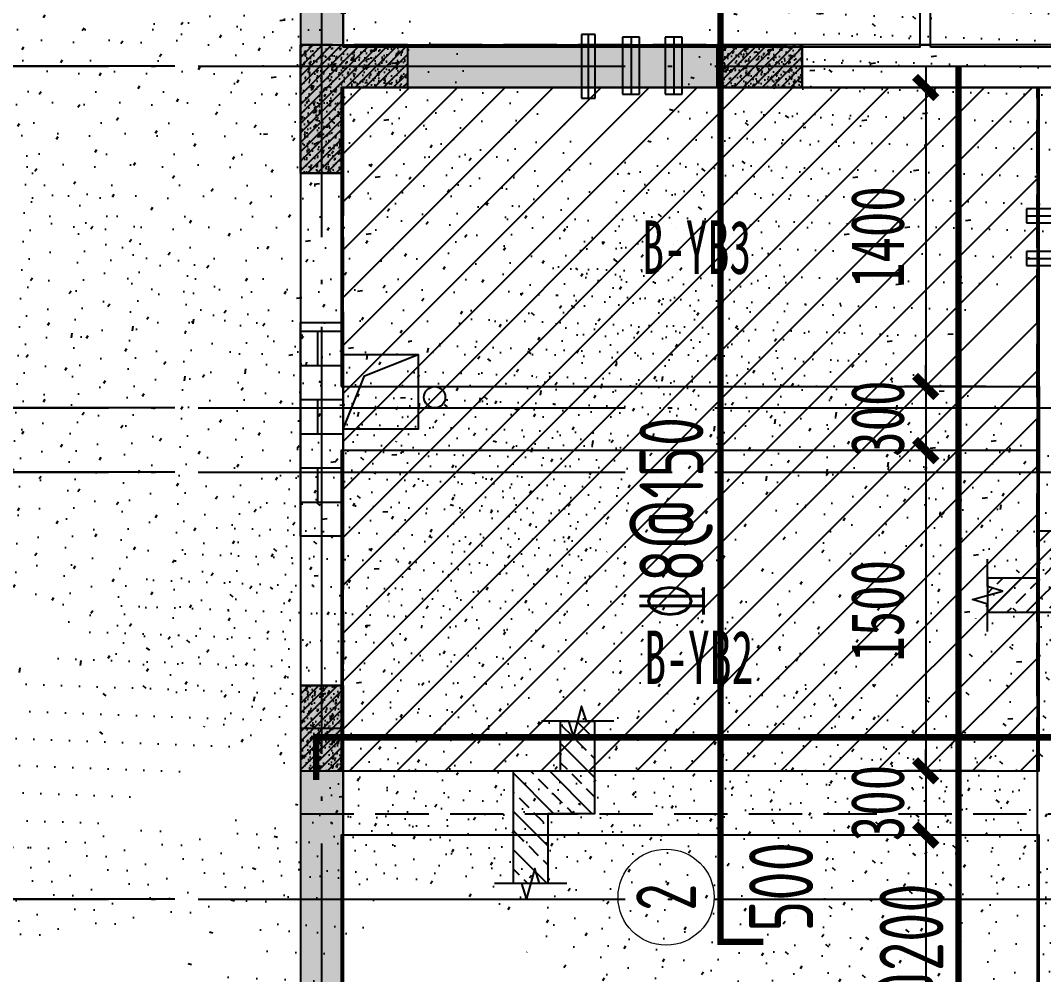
# Model space of a CAD drawing. Extents: x -3200779283 to -8106663, y 659664 to 1123462.
# Drawn here: x -8172113 to -8167320, y 687547 to 692015 of the extents above; entities that cross this region are included whole.
import ezdxf
from ezdxf.enums import TextEntityAlignment as Align

# ---------------------------------------------------------------- set-up
doc = ezdxf.new("R2010")
doc.units = 0
doc.header["$LTSCALE"] = 1000
doc.header["$MEASUREMENT"] = 0
for name, pattern in [('125-墙体$0$CENTER2', [1.125, 0.75, -0.125, 0.125, -0.125]), ('125-墙体$0$CONTINOUS', [0]), ('3#-轴线$0$DOTE', [2.4200000000000004, 2, -0.2, 0.02, -0.2]), ('3#4#5#$0$DASH', [0.35, 0.25, -0.1]), ('3#4#5#模板$0$DASH', [0.35, 0.25, -0.1]), ('DASH', [0.35, 0.25, -0.1])]:
    doc.linetypes.add(name, pattern=pattern)
doc.layers.get('Defpoints').update_dxf_attribs({"color": 30, "linetype": 'DASH'})
for name, color, linetype in [('125-墙体$0$DUCT-排烟中心线', 5, '125-墙体$0$CENTER2'), ('125-墙体$0$DUCT-排烟管', 2, 'Continuous'), ('125-墙体$0$DUCT-送风中心线', 5, '125-墙体$0$CENTER2'), ('125-墙体$0$DUCT-送风管', 4, 'Continuous'), ('125-墙体$0$HATCH', 254, 'Continuous'), ('125-墙体$0$S-SLAB-HOLE', 5, 'Continuous'), ('125-墙体$0$S-WALL', 40, 'Continuous'), ('125-墙体$0$S-WALL-BEAM', 120, 'Continuous'), ('125-墙体$0$S-WALL-COLU', 252, '125-墙体$0$CONTINOUS'), ('125-墙体$0$S-WALL-COLU-HATC', 16, 'Continuous'), ('125-墙体$0$S-WALL-HATC', 253, 'Continuous'), ('125-墙体$0$提结构条件', 7, 'Continuous'), ('3#-轴线$0$3#-轴号$0$A-ANNO-AXIS-CIRC', 3, 'Continuous'), ('3#-轴线$0$A-ANNO-DOTE', 10, '3#-轴线$0$DOTE'), ('3#4#5#$0$PC-SLAB', 6, '3#4#5#$0$DASH'), ('3#4#5#$0$S-ANNO-TEXT', 7, 'Continuous'), ('3#4#5#$0$S-DIMS-SLAB', 120, 'Continuous'), ('3#4#5#$0$S-PC-SLAB', 6, 'Continuous'), ('3#4#5#$0$S-WALL-HATC', 253, 'Continuous'), ('3#4#5#模板$0$S-SLAB-TEXT', 120, 'Continuous'), ('3#4#5#模板$0$南北楼-结构布置-地上 -新修改$0$S-ANNO-THIN', 3, 'Continuous'), ('3#4#5#模板$0$南北楼-结构布置-地上 -新修改$0$S-SLAB-HATC', 200, 'Continuous'), ('S-REIN', 1, 'Continuous'), ('S-REIN-TEXT', 7, 'Continuous')]:
    doc.layers.add(name, color=color, linetype=linetype)
doc.layers.add('提资不打印', color=2, linetype='Continuous', plot=False)
doc.layers.add('楼板正筋文字', color=7, linetype='Continuous', lineweight=18)
doc.styles.add('3#4#5#$0$外部参照 1$0$宋体', font='', dxfattribs={"width": 0.8})
doc.styles.add('3#4#5#$0$楷体', font='', dxfattribs={"width": 0.7})
doc.styles.add('FromPkpm', font='Pkpmeng', dxfattribs={"width": 0.7, "bigfont": 'Pkpmchn'})
doc.styles.get('3#4#5#$0$外部参照 1$0$宋体').set_extended_font_data('SimSun')
doc.styles.get('3#4#5#$0$楷体').set_extended_font_data('KaiTi_GB2312')
doc.dimstyles.new('3#4#5#$0$TSSD_100_100', dxfattribs={"dimtxt": 250, "dimasz": 100, "dimexe": 100, "dimexo": 250, "dimgap": 100, "dimtad": 1, "dimdec": 0, "dimzin": 0, "dimdsep": 46, "dimtxsty": '3#4#5#$0$楷体', "dimblk": '3#4#5#$0$_ArchTick', "dimcen": 0, "dimdle": 100, "dimclrt": 7, "dimadec": 0, "dimazin": 0, "dimtfac": 1, "dimtdec": 0, "dimtix": 1, "dimtmove": 2, "dimatfit": 3, "dimfxl": 1, "dimtolj": 1, "dimtzin": 0, "dimarcsym": 0})

# ---------------------------------------------------------------- blocks, each defined once
blk = doc.blocks.new('ban')
at = {"layer": 'S-REIN', "const_width": 30}
for points in [[(2067.076757833362, 3549.900634765625), (1867.076757833362, 3549.900634765625), (1867.077001973987, 8649.9052734375), (2067.077001973987, 8649.9052734375)], [(-27.27669447474182, 4307.4482421875), (-27.27669447474182, 4507.4482421875), (5300.0224609375, 4507.4482421875), (5300.0224609375, 4307.4482421875)]]:
    blk.add_lwpolyline(points, dxfattribs=at)
at = {"layer": 'S-REIN-TEXT', "lineweight": 18}
blk.add_circle((1612.076757833362, 3759.035886751022), 225, dxfattribs=at)
at = {"layer": '提资不打印', "color": 2, "const_width": 30}
blk.add_lwpolyline([(2981.597375735641, -317.6390719271731), (2981.597131595016, 7649.904296875)], dxfattribs=at)
at = {"layer": 'S-REIN-TEXT', "lineweight": 25, "style": 'FromPkpm', "width": 0.7}
blk.add_text('%%1328@150', height=300, rotation=450, dxfattribs=at).set_placement((1787.07663576398, 5055.761208900716))
blk.add_text('500', height=300, rotation=90, dxfattribs=at).set_placement((2000.772282102145, 3807.001972160535), align=Align.TOP_CENTER)
at = {"layer": 'S-REIN-TEXT', "lineweight": 18, "style": 'FromPkpm', "width": 0.7}
blk.add_text('2', height=280, rotation=450, dxfattribs=at).set_placement((1612.076757833362, 3759.035886751022), align=Align.MIDDLE_CENTER)
at = {"layer": '提资不打印', "lineweight": 25, "style": 'FromPkpm', "width": 0.7}
blk.add_text('%%1328@200', height=300, rotation=90, dxfattribs=at).set_placement((2911.357071460225, 2843.435228866758))
blk = doc.blocks.new('3#4#5#模板$0$A$C4139bdaf')
h = blk.add_hatch()
h.set_pattern_fill('ANSI31', color=251, scale=100)
h.set_pattern_definition([(45, (-7702.687107387464, -122599.998702767), (-112.2532015133644, 112.2532015133644), [])])
h.paths.add_polyline_path([(199.9989411755232, 400.0004981558304), (3449.998941175523, 400.0004981558304), (3449.998941175523, 3600.00049815583), (199.9989411755232, 3600.00049815583)])
at = {"layer": '3#4#5#模板$0$南北楼-结构布置-地上 -新修改$0$S-SLAB-HATC'}
h = blk.add_hatch(dxfattribs=at)
h.set_pattern_fill('ANSI33', color=256, scale=20, angle=-180)
h.set_pattern_definition([(225, (-97140.40961170068, 14531.61383133399), (89.8025612106915, -89.80256121069156), []), (225, (-97230.21221170062, 14531.61383133399), (89.8025612106915, -89.80256121069156), [63.5, -31.75])])
h.paths.add_polyline_path([(3217.171776204719, 1142.927912330138), (3649.998941176338, 1142.927912330837), (3649.99894117628, 1362.927912330837), (3977.171776204661, 1362.927912330895), (3977.171776204661, 1522.927912330895), (3649.998941175523, 1522.927912329731), (3449.998941175523, 1522.927912329789), (3449.998941175523, 1302.927912329789), (3217.171776204661, 1302.927912329789)])
h = blk.add_hatch(dxfattribs=at)
h.set_pattern_fill('ANSI33', color=256, scale=20, angle=-90.00000000000001)
h.set_pattern_definition([(315, (-10855.19494683706, -99104.50567386462), (89.80256121069155, 89.80256121069151), []), (315, (-10855.19494683706, -99194.30827386456), (89.80256121069155, 89.80256121069151), [63.5, -31.75])])
h.paths.add_polyline_path([(1377.354183764081, 632.8276631266344), (1377.354183763382, 200.0004981550155), (1157.354183763382, 200.0004981550737), (1157.354183763324, -127.1723368733074), (997.3541837633238, -127.1723368733074), (997.354183764488, 200.0004981558304), (997.3541837644298, 400.0004981558304), (1217.35418376443, 400.0004981558304), (1217.35418376443, 632.8276631266926)])
at = {"linetype": '3#4#5#模板$0$DASH'}
for points in [[(-0.001058824476785958, 200.0004981558304), (3649.998941175523, 200.0004981558304), (3649.998941175523, 3800.00049815583), (-0.001058824476785958, 3800.00049815583)], [(199.9989411755232, 400.0004981558304), (3449.998941175523, 400.0004981558304), (3449.998941175523, 3600.00049815583), (199.9989411755232, 3600.00049815583)]]:
    blk.add_lwpolyline(points, close=True, dxfattribs=at)
at = {"layer": '3#4#5#模板$0$南北楼-结构布置-地上 -新修改$0$S-ANNO-THIN'}
for points in [[(3217.171776204719, 1053.327912330336), (3217.171776204719, 1181.327912330045), (3146.771776204871, 1203.72791233001), (3287.571776204451, 1242.127912329859), (3217.171776204719, 1264.527912329882), (3217.171776204719, 1392.527912329591)], [(1466.954183763883, 632.8276631266344), (1338.954183764174, 632.8276631266344), (1316.554183764209, 703.2276631264831), (1278.15418376436, 562.4276631269022), (1255.754183764337, 632.8276631266344), (1127.754183764628, 632.8276631266344)], [(1246.954183763301, -127.1723368736566), (1118.954183763301, -127.1723368732492), (1096.554183763568, -56.77233687316766), (1058.154183763138, -197.5723368730396), (1035.754183763289, -127.1723368728999), (907.7541837632889, -127.1723368724925)]]:
    blk.add_lwpolyline(points, dxfattribs=at)
at = {"layer": '3#4#5#模板$0$南北楼-结构布置-地上 -新修改$0$S-SLAB-HATC'}
for points in [[(3217.171776204719, 1142.927912330138), (3649.998941176338, 1142.927912330837), (3649.99894117628, 1362.927912330837), (3977.171776204661, 1362.927912330895), (3977.171776204661, 1522.927912330895), (3649.998941175523, 1522.927912329731), (3449.998941175523, 1522.927912329789), (3449.998941175523, 1302.927912329789), (3217.171776204661, 1302.927912329789)], [(1377.354183764081, 632.8276631266344), (1377.354183763382, 200.0004981550155), (1157.354183763382, 200.0004981550737), (1157.354183763324, -127.1723368733074), (997.3541837633238, -127.1723368733074), (997.354183764488, 200.0004981558304), (997.3541837644298, 400.0004981558304), (1217.35418376443, 400.0004981558304), (1217.35418376443, 632.8276631266926)]]:
    blk.add_lwpolyline(points, close=True, dxfattribs=at)
blk = doc.blocks.new('3#4#5#$0$ban111')
at = {"layer": '3#4#5#$0$S-WALL-HATC', "ltscale": 100}
h = blk.add_hatch(dxfattribs=at)
h.set_pattern_fill('AR-CONC', color=256, scale=25, angle=-360.0000000000001, style=0)
h.set_pattern_definition([(49.99999999999994, (-2021084971.688381, 37341211722.80309), (179.3150456501884, -15.68803374564894), [18.75, -206.25]), (355, (-2021084971.688381, 37341211722.80309), (-34.68783340324983, 188.048033425003), [15, -165]), (100.4513999999999, (-2021084956.745461, 37341211721.49575), (144.6273454285055, 172.3598855152383), [15.93504749999993, -175.2855279999988]), (46.18419999999992, (-2021084971.688381, 37341211772.80309), (266.8102621564111, -41.37975358225476), [28.125, -309.3749999999999]), (96.63559999999993, (-2021084949.454195, 37341211769.35476), (233.6656763871761, 243.5294677251102), [23.90257199999984, -262.9282499999974]), (351.1841999999999, (-2021084971.688381, 37341211772.80309), (233.665486283407, 243.5296502313309), [22.49999999999984, -247.4999999999987]), (20.99999999999995, (-2021084946.688381, 37341211760.30309), (149.2267630296153, -100.6547226663348), [18.75, -206.25]), (326, (-2021084946.688381, 37341211760.30309), (60.8288329803956, 181.2875112617132), [15, -165]), (71.45139999999999, (-2021084934.252823, 37341211751.91518), (210.0556571453726, 80.63262417748791), [15.9350475, -175.285528]), (37.49999999999994, (-2021084971.688381, 37341211722.80309), (3.039963829322741, 83.22346345782788), [0, -162.9999999999988, 0, -167.4999999999988, 0, -165.6249999999988]), (7.499999999999932, (-2021084971.688381, 37341211722.80309), (65.76738436053724, 98.60292797059), [0, -95.5, 0, -159.25, 0, -63.125]), (327.4999999999999, (-2021085027.438381, 37341211722.80309), (133.4556090431022, -5.638717933595058), [0, -62.49999999999999, 0, -195, 0, -258.7499999999999]), (317.4999999999999, (-2021085052.438381, 37341211722.80309), (145.7965423355966, 25.0262455830793), [0, -81.25, 0, -129.5, 0, -183.75])])
h.paths.add_polyline_path([(-229032.0009487905, 409975.0000811631), (-228982.0009030856, 409975.0000750691), (-228982.0009944952, 412974.9999572062), (-229032.0010402, 412974.9999633002)])
h = blk.add_hatch(dxfattribs=at)
h.set_pattern_fill('AR-CONC', color=256, scale=25, angle=-270.0000000000001, style=0)
h.set_pattern_definition([(139.9999999999999, (-37341041949.50107, -2020433459.266459), (15.6880337456489, 179.3150456501884), [18.75, -206.25]), (84.99999999999994, (-37341041949.50107, -2020433459.266459), (-188.048033425003, -34.68783340324987), [15, -165]), (190.4513999999999, (-37341041948.19373, -2020433444.323539), (-172.3598855152383, 144.6273454285055), [15.93504749999984, -175.2855279999974]), (136.1841999999999, (-37341041999.50107, -2020433459.266459), (41.37975358225471, 266.8102621564111), [28.125, -309.375]), (186.6356, (-37341041996.05274, -2020433437.032273), (-243.5294677251103, 233.665676387176), [23.902572, -262.92825]), (81.18419999999995, (-37341041999.50107, -2020433459.266459), (-243.529650231331, 233.665486283407), [22.5, -247.5]), (111, (-37341041987.00107, -2020433434.266459), (100.6547226663348, 149.2267630296154), [18.75, -206.25]), (55.99999999999998, (-37341041987.00107, -2020433434.266459), (-181.2875112617132, 60.82883298039556), [15, -165]), (161.4514, (-37341041978.61317, -2020433421.830901), (-80.63262417748795, 210.0556571453725), [15.9350475, -175.285528]), (127.5, (-37341041949.50107, -2020433459.266459), (-83.22346345782788, 3.039963829322726), [0, -162.9999999999974, 0, -167.4999999999974, 0, -165.6249999999974]), (97.49999999999993, (-37341041949.50107, -2020433459.266459), (-98.60292797059002, 65.76738436053722), [0, -95.5, 0, -159.25, 0, -63.125]), (57.49999999999993, (-37341041949.50107, -2020433515.016459), (5.638717933595033, 133.4556090431022), [0, -62.5, 0, -195, 0, -258.75]), (47.49999999999995, (-37341041949.50107, -2020433540.016459), (-25.02624558307933, 145.7965423355966), [0, -81.25, 0, -129.5, 0, -183.75])])
h.paths.add_polyline_path([(-231732.0007770516, 408074.9993999199), (-231732.0007770516, 408374.9993999199), (-228482.0009142609, 408374.99939992), (-228482.0009142608, 408074.99939992)])
h = blk.add_hatch(dxfattribs=at)
h.set_pattern_fill('AR-CONC', color=256, scale=25, angle=-270.0000000000001, style=0)
h.set_pattern_definition([(139.9999999999999, (-37341041949.50085, -2020435259.266088), (15.6880337456489, 179.3150456501884), [18.75, -206.25]), (84.99999999999994, (-37341041949.50085, -2020435259.266088), (-188.048033425003, -34.68783340324987), [15, -165]), (190.4513999999999, (-37341041948.19351, -2020435244.323169), (-172.3598855152383, 144.6273454285055), [15.93504749999985, -175.2855279999976]), (136.1841999999999, (-37341041999.50085, -2020435259.266088), (41.37975358225471, 266.8102621564111), [28.125, -309.375]), (186.6356, (-37341041996.05252, -2020435237.031902), (-243.5294677251103, 233.665676387176), [23.902572, -262.92825]), (81.18419999999995, (-37341041999.50085, -2020435259.266088), (-243.529650231331, 233.665486283407), [22.5, -247.5]), (111, (-37341041987.00085, -2020435234.266088), (100.6547226663348, 149.2267630296154), [18.75, -206.25]), (55.99999999999998, (-37341041987.00085, -2020435234.266088), (-181.2875112617132, 60.82883298039556), [15, -165]), (161.4514, (-37341041978.61295, -2020435221.83053), (-80.63262417748795, 210.0556571453725), [15.9350475, -175.285528]), (127.5, (-37341041949.50085, -2020435259.266088), (-83.22346345782788, 3.039963829322726), [0, -162.9999999999976, 0, -167.4999999999976, 0, -165.6249999999976]), (97.49999999999993, (-37341041949.50085, -2020435259.266088), (-98.60292797059002, 65.76738436053722), [0, -95.5, 0, -159.25, 0, -63.125]), (57.49999999999993, (-37341041949.50085, -2020435315.016088), (5.638717933595033, 133.4556090431022), [0, -62.5, 0, -195, 0, -258.75]), (47.49999999999995, (-37341041949.50085, -2020435340.016088), (-25.02624558307933, 145.7965423355966), [0, -81.25, 0, -129.5, 0, -183.75])])
h.paths.add_polyline_path([(-231732.0009944941, 406274.999770995), (-231732.0009944941, 406574.999770995), (-228482.0011317034, 406574.999770995), (-228482.0011317034, 406274.999770995)])
at = {"layer": '3#4#5#$0$S-PC-SLAB'}
for points in [[(-231732.0009944952, 409964.9999670067), (-231732.0009944952, 412984.9999670067), (-229032.0009944952, 412984.9999670067), (-229032.0009944952, 409964.9999670067)], [(-228982.0009347743, 409965.0000553694), (-228982.0009347743, 412985.0000553694), (-225982.0009347743, 412985.0000553694), (-225982.0009347743, 409965.0000553694)], [(-231742.0009944941, 406574.999770995), (-228472.0009944952, 406574.999770995), (-228472.0007770527, 408074.99939992), (-231742.0007770516, 408074.9993999199)], [(-231742.0009944941, 402074.999770995), (-228472.0009944952, 402074.999770995), (-228472.0009944952, 406274.999770995), (-231742.0009944941, 406274.999770995)]]:
    blk.add_lwpolyline(points, close=True, dxfattribs=at)
blk.add_lwpolyline([(-231742.0009944941, 408375.0000233312), (-228481.762625733, 408374.9990105955), (-228471.762625733, 408374.9990105955), (-228471.7626257332, 407975.9280014599), (-228471.7626257332, 407975.9274881768), (-228471.7626257332, 409775.0000233313), (-231742.0009944942, 409775.0000233312), (-231742.0009944941, 408375.0000233312)], dxfattribs=at)
at = {"layer": '3#4#5#$0$S-WALL-HATC', "ltscale": 100}
for points in [[(-229032.0009487905, 409975.0000811631), (-228982.0009030856, 409975.0000750691), (-228982.0009944952, 412974.9999572062), (-229032.0010402, 412974.9999633002)], [(-231732.0007770516, 408074.9993999199), (-231732.0007770516, 408374.9993999199), (-228482.0009142609, 408374.99939992), (-228482.0009142608, 408074.99939992)], [(-231732.0009944941, 406274.999770995), (-231732.0009944941, 406574.999770995), (-228482.0011317034, 406574.999770995), (-228482.0011317034, 406274.999770995)]]:
    blk.add_lwpolyline(points, close=True, dxfattribs=at)
blk = doc.blocks.new('3#4#5#$0$_ArchTick')
at = {"color": 0, "linetype": 'ByBlock', "const_width": 0.4}
blk.add_lwpolyline([(-0.5, -0.5), (0.5, 0.5)], dxfattribs=at)
blk = doc.blocks.new('*D837')
at = {"layer": '3#4#5#$0$S-DIMS-SLAB', "color": 0, "lineweight": -2, "transparency": 16777216}
for p, q in [((149824.8627254362, 162475.1427498466), (149824.8627254362, 160875.1421264352)), ((150107.0400452778, 162375.1427498466), (149724.8627254362, 162375.1427498466)), ((150107.0400452778, 160975.1421264352), (149724.8627254362, 160975.1421264352))]:
    blk.add_line(p, q, dxfattribs=at)
at = {"layer": 'Defpoints', "color": 0, "transparency": 16777216}
for p in [(150357.0400452778, 162375.1427498466), (149824.8627254362, 160975.1421264352), (150357.0400452778, 160975.1421264352)]:
    blk.add_point(p, dxfattribs=at)
at = {"layer": '3#4#5#$0$S-DIMS-SLAB', "color": 0, "lineweight": -2, "transparency": 16777216, "xscale": 100, "yscale": 100, "zscale": 100}
for p, rotation in [((149824.8627254362, 162375.1427498466), 90), ((149824.8627254362, 160975.1421264352), 270)]:
    blk.add_blockref('3#4#5#$0$_ArchTick', p, dxfattribs=dict(at, rotation=rotation))
at = {"layer": '3#4#5#$0$S-DIMS-SLAB', "color": 7, "transparency": 16777216, "insert": (149599.8627254362, 161675.1424381409), "char_height": 250, "attachment_point": 5, "rotation": 90, "style": '3#4#5#$0$楷体'}
blk.add_mtext('\\A1;1400', dxfattribs=at)
blk = doc.blocks.new('*D838')
at = {"layer": '3#4#5#$0$S-DIMS-SLAB', "color": 0, "lineweight": -2, "transparency": 16777216}
for p, q in [((149824.8627254366, 160975.1421264352), (149824.8627254366, 161075.1421264352)), ((150107.0400452778, 160975.1421264352), (149724.8627254366, 160975.1421264352)), ((149824.8627254366, 160975.1421264352), (149824.8627254366, 160675.1424566205)), ((150107.0400452778, 160675.1424566205), (149724.8627254366, 160675.1424566205)), ((149824.8627254366, 160675.1424566205), (149824.8627254366, 160575.1424566205))]:
    blk.add_line(p, q, dxfattribs=at)
at = {"layer": 'Defpoints', "color": 0, "transparency": 16777216}
for p in [(150357.0400452778, 160975.1421264352), (149824.8627254366, 160675.1424566205), (150357.0400452778, 160675.1424566205)]:
    blk.add_point(p, dxfattribs=at)
at = {"layer": '3#4#5#$0$S-DIMS-SLAB', "color": 0, "lineweight": -2, "transparency": 16777216, "xscale": 100, "yscale": 100, "zscale": 100}
for p, rotation in [((149824.8627254366, 160975.1421264352), 270), ((149824.8627254366, 160675.1424566205), 90)]:
    blk.add_blockref('3#4#5#$0$_ArchTick', p, dxfattribs=dict(at, rotation=rotation))
at = {"layer": '3#4#5#$0$S-DIMS-SLAB', "color": 7, "transparency": 16777216, "insert": (149599.8627254366, 160825.1422915278), "char_height": 250, "attachment_point": 5, "rotation": 90, "style": '3#4#5#$0$楷体'}
blk.add_mtext('\\A1;300', dxfattribs=at)
blk = doc.blocks.new('*D839')
at = {"layer": '3#4#5#$0$S-DIMS-SLAB', "color": 0, "lineweight": -2, "transparency": 16777216}
for p, q in [((149824.8627254371, 160775.1424566205), (149824.8627254371, 159075.1428276955)), ((150107.0400452778, 160675.1424566205), (149724.8627254371, 160675.1424566205)), ((150107.0400452778, 159175.1428276955), (149724.8627254371, 159175.1428276955))]:
    blk.add_line(p, q, dxfattribs=at)
at = {"layer": 'Defpoints', "color": 0, "transparency": 16777216}
for p in [(150357.0400452778, 160675.1424566205), (149824.8627254371, 159175.1428276955), (150357.0400452778, 159175.1428276955)]:
    blk.add_point(p, dxfattribs=at)
at = {"layer": '3#4#5#$0$S-DIMS-SLAB', "color": 0, "lineweight": -2, "transparency": 16777216, "xscale": 100, "yscale": 100, "zscale": 100}
for p, rotation in [((149824.8627254371, 160675.1424566205), 90), ((149824.8627254371, 159175.1428276955), 270)]:
    blk.add_blockref('3#4#5#$0$_ArchTick', p, dxfattribs=dict(at, rotation=rotation))
at = {"layer": '3#4#5#$0$S-DIMS-SLAB', "color": 7, "transparency": 16777216, "insert": (149599.8627254371, 159925.1426421579), "char_height": 250, "attachment_point": 5, "rotation": 90, "style": '3#4#5#$0$楷体'}
blk.add_mtext('\\A1;1500', dxfattribs=at)
blk = doc.blocks.new('*D840')
at = {"layer": '3#4#5#$0$S-DIMS-SLAB', "color": 0, "lineweight": -2, "transparency": 16777216}
for p, q in [((149824.8627254376, 159175.1428276955), (149824.8627254376, 159275.1428276955)), ((150107.0400452778, 159175.1428276955), (149724.8627254376, 159175.1428276955)), ((149824.8627254376, 159175.1428276955), (149824.8627254376, 158875.1428276955)), ((150107.0400452777, 158875.1428276955), (149724.8627254376, 158875.1428276955)), ((149824.8627254376, 158875.1428276955), (149824.8627254376, 158775.1428276955))]:
    blk.add_line(p, q, dxfattribs=at)
at = {"layer": 'Defpoints', "color": 0, "transparency": 16777216}
for p in [(150357.0400452778, 159175.1428276955), (149824.8627254376, 158875.1428276955), (150357.0400452777, 158875.1428276955)]:
    blk.add_point(p, dxfattribs=at)
at = {"layer": '3#4#5#$0$S-DIMS-SLAB', "color": 0, "lineweight": -2, "transparency": 16777216, "xscale": 100, "yscale": 100, "zscale": 100}
for p, rotation in [((149824.8627254376, 159175.1428276955), 270), ((149824.8627254376, 158875.1428276955), 90)]:
    blk.add_blockref('3#4#5#$0$_ArchTick', p, dxfattribs=dict(at, rotation=rotation))
at = {"layer": '3#4#5#$0$S-DIMS-SLAB', "color": 7, "transparency": 16777216, "insert": (149599.8627254376, 159025.1428276954), "char_height": 250, "attachment_point": 5, "rotation": 90, "style": '3#4#5#$0$楷体'}
blk.add_mtext('\\A1;300', dxfattribs=at)
blk = doc.blocks.new('*D841')
at = {"layer": '3#4#5#$0$S-DIMS-SLAB', "color": 0, "lineweight": -2, "transparency": 16777216}
for p, q in [((149824.8627254379, 158975.1428276955), (149824.8627254379, 154575.1424975104)), ((150107.0400452777, 158875.1428276955), (149724.8627254379, 158875.1428276955)), ((150107.0400452778, 154675.1424975104), (149724.8627254379, 154675.1424975104))]:
    blk.add_line(p, q, dxfattribs=at)
at = {"layer": 'Defpoints', "color": 0, "transparency": 16777216}
for p in [(150357.0400452777, 158875.1428276955), (149824.8627254379, 154675.1424975104), (150357.0400452778, 154675.1424975104)]:
    blk.add_point(p, dxfattribs=at)
at = {"layer": '3#4#5#$0$S-DIMS-SLAB', "color": 0, "lineweight": -2, "transparency": 16777216, "xscale": 100, "yscale": 100, "zscale": 100}
for p, rotation in [((149824.8627254379, 158875.1428276955), 90), ((149824.8627254379, 154675.1424975104), 270)]:
    blk.add_blockref('3#4#5#$0$_ArchTick', p, dxfattribs=dict(at, rotation=rotation))
at = {"layer": '3#4#5#$0$S-DIMS-SLAB', "color": 7, "transparency": 16777216, "insert": (149599.8627254379, 156775.1426626029), "char_height": 250, "attachment_point": 5, "rotation": 90, "style": '3#4#5#$0$楷体'}
blk.add_mtext('\\A1;4200', dxfattribs=at)
blk = doc.blocks.new('125-墙体$0$she')
at = {"layer": '125-墙体$0$DUCT-排烟中心线'}
for p, q in [((1247.683420373389, -3050.689154202279), (1247.683420373374, -3349.31108146171)), ((3300.689267166526, -3900.000693814996), (3599.311194425958, -3900.000693814989)), ((3300.689036370226, -4100.000543797403), (3599.310963629658, -4100.000543797396))]:
    blk.add_line(p, q, dxfattribs=at)
at = {"layer": '125-墙体$0$DUCT-排烟管'}
for p, q in [((1215.183420373389, -3050.689154202279), (1215.183420373374, -3349.31108146171)), ((1280.183420373389, -3050.689154202279), (1215.183420373389, -3050.689154202279)), ((1280.183420373374, -3349.31108146171), (1280.183420373389, -3050.689154202279)), ((1215.183420373374, -3349.31108146171), (1280.183420373374, -3349.31108146171)), ((3599.311194425958, -3867.500693814989), (3300.689267166526, -3867.500693814996)), ((3300.689267166526, -3867.500693814996), (3300.689267166526, -3932.500693814996)), ((3300.689267166526, -3932.500693814996), (3599.311194425958, -3932.500693814989)), ((3599.310963629658, -4067.500543797396), (3300.689036370226, -4067.500543797403)), ((3300.689036370226, -4067.500543797403), (3300.689036370226, -4132.500543797403)), ((3300.689036370226, -4132.500543797403), (3599.310963629658, -4132.500543797396))]:
    blk.add_line(p, q, dxfattribs=at)
at = {"layer": '125-墙体$0$DUCT-送风中心线'}
for p, q in [((1447.683420373389, -3063.74848623795), (1447.683420373389, -3330.97650390194)), ((1647.683420373389, -3063.74848623795), (1647.683420373389, -3330.97650390194))]:
    blk.add_line(p, q, dxfattribs=at)
at = {"layer": '125-墙体$0$DUCT-送风管'}
for p, q in [((1407.683420373389, -3063.74848623795), (1407.683420373389, -3330.97650390194)), ((1487.683420373389, -3063.74848623795), (1407.683420373389, -3063.74848623795)), ((1487.683420373389, -3330.97650390194), (1487.683420373389, -3063.74848623795)), ((1407.683420373389, -3330.97650390194), (1487.683420373389, -3330.97650390194))]:
    blk.add_line(p, q, dxfattribs=at)
at = {"layer": '125-墙体$0$提结构条件', "color": 3}
for p, q in [((1607.683420373389, -3063.74848623795), (1607.683420373389, -3330.97650390194)), ((1687.683420373389, -3063.74848623795), (1607.683420373389, -3063.74848623795)), ((1687.683420373389, -3330.97650390194), (1687.683420373389, -3063.74848623795)), ((1607.683420373389, -3330.97650390194), (1687.683420373389, -3330.97650390194))]:
    blk.add_line(p, q, dxfattribs=at)
blk = doc.blocks.new('125-墙体')
at = {"layer": '125-墙体$0$HATCH'}
h = blk.add_hatch(dxfattribs=at)
h.set_pattern_fill('BRICK1', color=256, scale=20, style=0)
h.set_pattern_definition([(0, (0, 0), (0, 160), []), (90, (0, 0), (-160, 160), [160, -160])])
h.paths.add_polyline_path([(99.98422405263409, -5400), (-100.0001143401884, -5400), (-100.0001143401884, -4400), (99.98422405263409, -4400)])
at = {"layer": '125-墙体$0$S-WALL-COLU-HATC'}
h = blk.add_hatch(dxfattribs=at)
h.set_pattern_fill('AR-CONC', color=256, scale=10)
h.set_pattern_definition([(49.99999999999999, (15637.05247968878, -243795.612466133), (71.72601826007535, -6.275213498259511), [7.5, -82.5]), (355, (15637.05247968878, -243795.612466133), (-13.8751333613, 75.21921337000119), [6, -66]), (100.4514, (15643.02964768877, -243796.135400133), (57.85093817140216, 68.94395420609536), [6.374018999999988, -70.1142111999998]), (46.18420000000002, (15637.05247968878, -243775.612466133), (106.7241048625644, -16.55190143290181), [11.24999999999994, -123.7499999999995]), (96.6356, (15645.94615418877, -243776.991796833), (93.46627055487033, 97.41178709004417), [9.561028799999999, -105.1713]), (351.1842, (15637.05247968878, -243775.612466133), (93.46619451336272, 97.41186009253246), [9, -99]), (21, (15647.05247968878, -243780.612466133), (59.69070521184616, -40.26188906653388), [7.5, -82.5]), (326.0000000000001, (15647.05247968878, -243780.612466133), (24.33153319215817, 72.5150045046853), [6, -66]), (71.4514, (15652.02670298878, -243783.967626733), (84.02226285814899, 32.25304967099524), [6.374019000000001, -70.1142112]), (37.50000000000001, (15637.05247968878, -243795.612466133), (1.215985531729067, 33.28938538313115), [0, -65.19999999999999, 0, -67, 0, -66.25]), (7.499999999999999, (15637.05247968878, -243795.612466133), (26.30695374421486, 39.44117118823603), [0, -38.2, 0, -63.7, 0, -25.25]), (327.5, (15614.75247968877, -243795.612466133), (53.3822436172409, -2.255487173437976), [0, -25, 0, -78, 0, -103.5]), (317.5, (15604.75247968877, -243795.612466133), (58.31861693423862, 10.01049823323177), [0, -32.5, 0, -51.8, 0, -73.5])])
h.paths.add_polyline_path([(100, -3300), (99.98422405263409, -3700), (-100.0157759473659, -3700), (-100, -3100), (399.9999080896377, -3100.000000539585), (399.9999080896377, -3300.000000539352)])
h = blk.add_hatch(dxfattribs=at)
h.set_pattern_fill('ANSI31', color=256, scale=250, style=0)
h.set_pattern_definition([(45, (15637.05247968878, -243795.612466133), (-22.09708691207961, 22.09708691207961), [])])
h.paths.add_polyline_path([(100, -3300), (99.98422405263409, -3700), (-100.0157759473659, -3700), (-100, -3100), (399.9999080896377, -3100.000000539585), (399.9999080896377, -3300.000000539352)])
h = blk.add_hatch(dxfattribs=at)
h.set_pattern_fill('AR-CONC', color=256, scale=10)
h.set_pattern_definition([(49.99999999999999, (11340.72825505283, -244207.8152530455), (71.72601826007535, -6.275213498259511), [7.5, -82.5]), (355, (11340.72825505283, -244207.8152530455), (-13.8751333613, 75.21921337000119), [6, -66]), (100.4514, (11346.70542305283, -244208.3381870455), (57.85093817140216, 68.94395420609536), [6.374018999999987, -70.11421119999979]), (46.18420000000002, (11340.72825505283, -244187.8152530455), (106.7241048625644, -16.55190143290181), [11.24999999999993, -123.7499999999995]), (96.6356, (11349.62192955283, -244189.1945837455), (93.46627055487033, 97.41178709004417), [9.561028799999999, -105.1713]), (351.1842, (11340.72825505283, -244187.8152530455), (93.46619451336272, 97.41186009253246), [9, -99]), (21, (11350.72825505283, -244192.8152530455), (59.69070521184616, -40.26188906653388), [7.5, -82.5]), (326.0000000000001, (11350.72825505283, -244192.8152530455), (24.33153319215817, 72.5150045046853), [6, -66]), (71.4514, (11355.70247835282, -244196.1704136455), (84.02226285814899, 32.25304967099524), [6.374019000000001, -70.1142112]), (37.50000000000001, (11340.72825505283, -244207.8152530455), (1.215985531729067, 33.28938538313115), [0, -65.19999999999999, 0, -67, 0, -66.25]), (7.499999999999999, (11340.72825505283, -244207.8152530455), (26.30695374421486, 39.44117118823603), [0, -38.2, 0, -63.7, 0, -25.25]), (327.5, (11318.42825505283, -244207.8152530455), (53.3822436172409, -2.255487173437976), [0, -25, 0, -78, 0, -103.5]), (317.5, (11308.42825505283, -244207.8152530455), (58.31861693423862, 10.01049823323177), [0, -32.5, 0, -51.8, 0, -73.5])])
h.paths.add_polyline_path([(2250, -3300), (2250, -3100), (1850.000497644069, -3100.001099372981), (1850.000497644069, -3300.001099372981)])
h = blk.add_hatch(dxfattribs=at)
h.set_pattern_fill('ANSI31', color=256, scale=250, style=0)
h.set_pattern_definition([(45, (11340.72825505283, -244207.8152530455), (-22.09708691207961, 22.09708691207961), [])])
h.paths.add_polyline_path([(2250, -3100), (1850.000497644069, -3100.001099372981), (1850.000497644069, -3300.001099372981), (2250, -3300)])
h = blk.add_hatch(dxfattribs=at)
h.set_pattern_fill('AR-CONC', color=256, scale=10)
h.set_pattern_definition([(49.99999999999999, (12337.07545070033, -243757.8336407725), (71.72601826007535, -6.275213498259511), [7.5, -82.5]), (355, (12337.07545070033, -243757.8336407725), (-13.8751333613, 75.21921337000119), [6, -66]), (100.4514, (12343.05261870033, -243758.3565747725), (57.85093817140216, 68.94395420609536), [6.374018999999983, -70.11421119999972]), (46.18420000000002, (12337.07545070033, -243737.8336407725), (106.7241048625644, -16.55190143290181), [11.24999999999992, -123.7499999999994]), (96.6356, (12345.96912520032, -243739.2129714725), (93.46627055487033, 97.41178709004417), [9.561028799999999, -105.1713]), (351.1842, (12337.07545070033, -243737.8336407725), (93.46619451336272, 97.41186009253246), [9, -99]), (21, (12347.07545070033, -243742.8336407725), (59.69070521184616, -40.26188906653388), [7.5, -82.5]), (326.0000000000001, (12347.07545070033, -243742.8336407725), (24.33153319215817, 72.5150045046853), [6, -66]), (71.4514, (12352.04967400033, -243746.1888013725), (84.02226285814899, 32.25304967099524), [6.374019000000001, -70.1142112]), (37.50000000000001, (12337.07545070033, -243757.8336407725), (1.215985531729067, 33.28938538313115), [0, -65.19999999999999, 0, -67, 0, -66.25]), (7.499999999999999, (12337.07545070033, -243757.8336407725), (26.30695374421486, 39.44117118823603), [0, -38.2, 0, -63.7, 0, -25.25]), (327.5, (12314.77545070033, -243757.8336407725), (53.3822436172409, -2.255487173437976), [0, -25, 0, -78, 0, -103.5]), (317.5, (12304.77545070033, -243757.8336407725), (58.31861693423862, 10.01049823323177), [0, -32.5, 0, -51.8, 0, -73.5])])
h.paths.add_polyline_path([(99.99980398823391, -6100), (-100.0001960117661, -6100), (-100.0001960117661, -6500), (99.99980398823391, -6500)])
h = blk.add_hatch(dxfattribs=at)
h.set_pattern_fill('ANSI31', color=256, scale=250, style=0)
h.set_pattern_definition([(45, (12337.07545070033, -243757.8336407725), (-22.09708691207961, 22.09708691207961), [])])
h.paths.add_polyline_path([(-100.0001960117661, -6500), (99.99980398823391, -6500), (99.99980398823391, -6100), (-100.0001960117661, -6100)])
at = {"layer": '125-墙体$0$S-WALL-HATC'}
for points in [[(100, -100), (-100, 100), (-100, -3200), (33.33333333331393, -3200), (100, -3100)], [(33.33333333331393, -3200), (100, -3300), (2250, -3300), (2250, -3100), (100, -3100)], [(33.33333333331393, -3200), (-100, -3200), (-100, -3700), (100, -3700), (100, -3300)], [(99.99969876371321, -6100), (-100.0003012362868, -6100), (-100, -11200), (100, -11200)]]:
    blk.add_hatch(color=256, dxfattribs=at).paths.add_polyline_path(points)
at = {"layer": '125-墙体$0$S-SLAB-HOLE'}
blk.add_lwpolyline([(99.9999309190598, -4550.000000000058), (449.9999309190598, -4550.000000000058), (449.9999309190598, -4900.000000000058), (99.9999309190598, -4900.000000000058)], close=True, dxfattribs=at)
blk.add_lwpolyline([(99.9999309190598, -4900.000000000058), (199.9999309190598, -4650.000000000058), (450.0000690809367, -4550.000000000058)], dxfattribs=at)
blk.add_circle((527.8844533361544, -4750.000000000058), 50, dxfattribs=at)
at = {"layer": '125-墙体$0$S-WALL'}
for p, q in [((-100, 100), (-100, -3200)), ((100, -100), (100, -3100)), ((100, -3100), (2150, -3100)), ((2250, -3100), (2150, -3100)), ((2250, -3300), (2250, -3100)), ((-100, -3200), (-100, -3700)), ((100, -3300), (100, -3700)), ((100, -3300), (2150, -3300)), ((2150, -3300), (2250, -3300)), ((-100, -3700), (100, -3700)), ((-99.99981936173258, -6100), (-100, -11200)), ((100.0001800107789, -6100), (100, -11000))]:
    blk.add_line(p, q, dxfattribs=at)
blk.add_lwpolyline([(99.98422405263409, -5400), (-100.0001143401884, -5400), (-100.0001143401884, -4400), (99.98422405263409, -4400)], close=True, dxfattribs=at)
blk.add_lwpolyline([(100.0001800107789, -6100), (-100.000196011737, -6100)], dxfattribs=at)
at = {"layer": '125-墙体$0$S-WALL-BEAM'}
for points in [[(2250, -3099.999803988292), (2250, -3300.000196011708), (6950, -3300.000196011708), (6950, -3099.999803988292)], [(3550.000994495931, -3299.999771365838), (3350.000602472515, -3299.999771365838), (3350, -7800), (3550.000392023416, -7800)], [(100.0003920234158, -3700), (-100, -3700), (-100.0003920235031, -6100), (99.9999999999709, -6100)]]:
    blk.add_lwpolyline(points, close=True, dxfattribs=at)
at = {"layer": '125-墙体$0$S-WALL-COLU', "linetype": 'ByBlock'}
blk.add_lwpolyline([(100, -3300), (99.98422405263409, -3700), (-100.0157759473659, -3700), (-100, -3100), (399.9999080896377, -3100.000000539585), (399.9999080896377, -3300.000000539352), (100, -3300)], dxfattribs=at)
at = {"layer": '125-墙体$0$S-WALL-COLU', "lineweight": -2}
for points in [[(2250, -3300), (2250, -3100), (1850.000497644069, -3100.001099372981), (1850.000497644069, -3300.001099372981)], [(99.99980398823391, -6100), (-100.0001960117661, -6100), (-100.0001960117661, -6500), (99.99980398823391, -6500)]]:
    blk.add_lwpolyline(points, close=True, dxfattribs=at)
at = {"layer": '125-墙体$0$S-WALL-HATC'}
blk.add_line((-100.000392023474, -6300), (99.99960797652602, -6300), dxfattribs=at)
blk.add_blockref('125-墙体$0$she', (0, 0))
blk = doc.blocks.new('3#-轴线$0$3#-轴号')
at = {"layer": '3#-轴线$0$3#-轴号$0$A-ANNO-AXIS-CIRC'}
for p, q in [((-689.4218822345133, -3200), (-4689.421882234514, -3200)), ((-689.4218822345134, -4800), (-4689.421882234514, -4799.999999999999)), ((-689.4218822345134, -5100), (-4689.421882234514, -5099.999999999999)), ((-689.4218822345135, -7100), (-4689.421882234514, -7099.999999999999))]:
    blk.add_line(p, q, dxfattribs=at)
blk = doc.blocks.new('3#-轴线')
at = {"layer": '3#-轴线$0$A-ANNO-DOTE'}
for points in [[(0, -16100), (0, 5500)], [(-3000, -3200), (44800, -3200)], [(-3000, -4800), (44800, -4800)], [(-3000, -5100), (44800, -5100)], [(-3000, -7100), (44800, -7100)]]:
    blk.add_lwpolyline(points, dxfattribs=at)
blk.add_blockref('3#-轴线$0$3#-轴号', (0, 0))
blk = doc.blocks.new('3#4#5#$0$5#')
at = {"layer": '3#4#5#$0$S-ANNO-TEXT'}
blk.add_blockref('3#4#5#$0$ban111', (378828.8026710108, -247399.8572734847), dxfattribs=at)
at = {"layer": '3#4#5#$0$PC-SLAB', "linetype": 'ByBlock', "style": '3#4#5#$0$外部参照 1$0$宋体', "width": 0.6}
for s, p in [('B-YB3', (148752.1033641517, 161625.8774025316)), ('B-YB2', (148762.1616806011, 159707.6424284486))]:
    blk.add_text(s, height=250, dxfattribs=at).set_placement(p, align=Align.MIDDLE)
at = {"layer": '3#4#5#$0$S-DIMS-SLAB'}
for base, p1, p2, picture, middle in [((149824.8627254362, 160975.1421264352), (150357.0400452777, 162375.1427498466), (150357.0400452777, 160975.1421264352), '*D837', (149599.8627254362, 161675.1424381409)), ((149824.8627254366, 160675.1424566205), (150357.0400452777, 160975.1421264352), (150357.0400452777, 160675.1424566204), '*D838', (149599.8627254366, 160825.1422915278)), ((149824.8627254371, 159175.1428276955), (150357.0400452777, 160675.1424566204), (150357.0400452777, 159175.1428276955), '*D839', (149599.8627254371, 159925.1426421579)), ((149824.8627254376, 158875.1428276955), (150357.0400452777, 159175.1428276955), (150357.0400452777, 158875.1428276954), '*D840', (149599.8627254376, 159025.1428276954)), ((149824.8627254379, 154675.1424975104), (150357.0400452777, 158875.1428276954), (150357.0400452777, 154675.1424975103), '*D841', (149599.8627254379, 156775.1426626029))]:
    dim = blk.add_linear_dim(base=base, p1=p1, p2=p2, angle=90, dimstyle='3#4#5#$0$TSSD_100_100', dxfattribs=at)
    dim.commit()
    dim.dimension.update_dxf_attribs({"geometry": picture, "text_midpoint": middle})

msp = doc.modelspace()

# ---------------------------------------------------------------- block references
for name in ['3#-轴线', '125-墙体']:
    msp.add_blockref(name, (-8170700.435511587, 695000.6301960945))
at = {"layer": '3#4#5#$0$S-PC-SLAB'}
msp.add_blockref('3#4#5#$0$5#', (-8317697.228573337, 529325.6302290878), dxfattribs=at)
at = {"layer": '3#4#5#模板$0$S-SLAB-TEXT'}
msp.add_blockref('3#4#5#模板$0$A$C4139bdaf', (-8170800.434478921, 688100.6298939504), dxfattribs=at)
at = {"layer": '楼板正筋文字'}
msp.add_blockref('ban', (-8170700.388636587, 684150.7295613289), dxfattribs=at)

doc.saveas('drawing.dxf')
